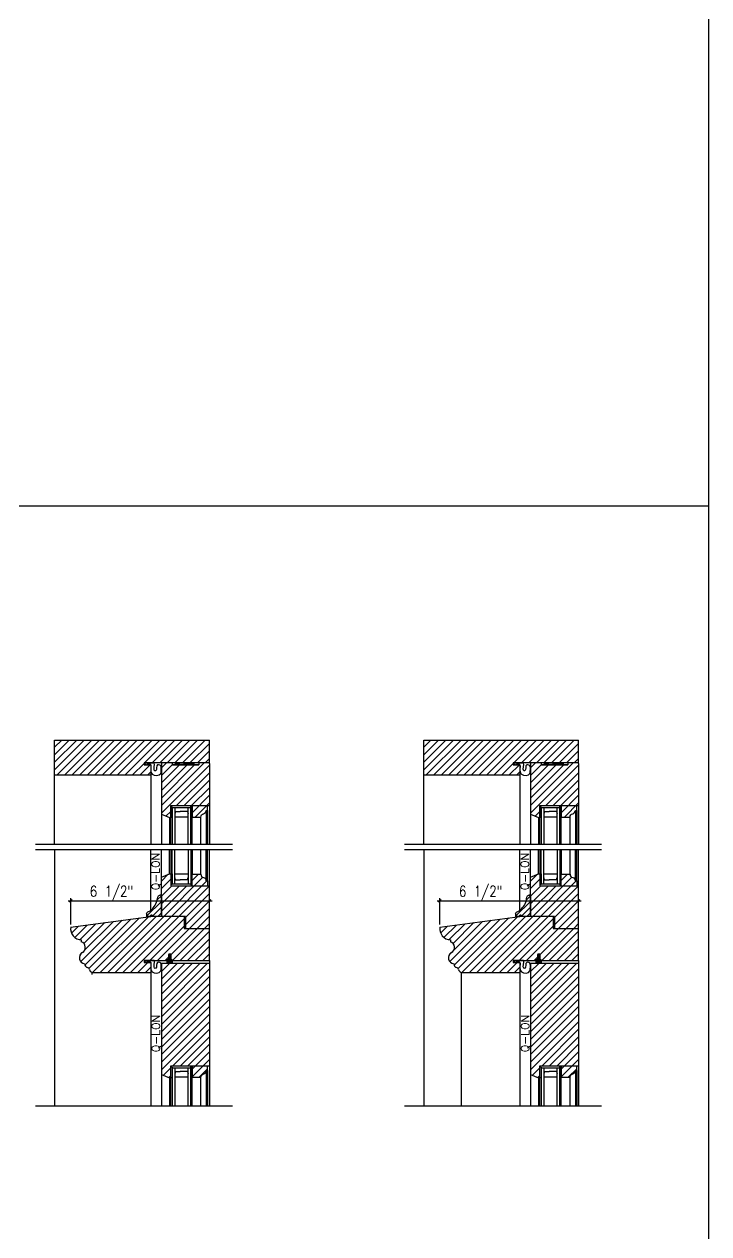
# Model space of a CAD drawing. Header units: inches. Extents: x 1985 to 11287, y 379 to 4336.
# Drawn here: x 7522.7 to 7554.8, y 3520.3 to 3576.9 of the extents above; entities that cross this region are included whole.
import ezdxf

# ---------------------------------------------------------------- set-up
doc = ezdxf.new("R2010")
doc.units = ezdxf.units.IN
doc.header["$MEASUREMENT"] = 0
doc.layers.get('0').update_dxf_attribs({"linetype": 'CONTINUOUS'})
doc.layers.get('Defpoints').update_dxf_attribs({"linetype": 'CONTINUOUS'})
for name, color, linetype in [('COTE1-1 99', 7, 'CONTINUOUS'), ('detail 99', 30, 'CONTINUOUS'), ('glass 99', 6, 'CONTINUOUS'), ('glazing tape 99', 7, 'CONTINUOUS'), ('hatch 99', 1, 'CONTINUOUS'), ('separation 99', 3, 'CONTINUOUS'), ('weatherstripping 99', 5, 'CONTINUOUS'), ('wood detail 99', 7, 'CONTINUOUS')]:
    doc.layers.add(name, color=color, linetype=linetype)
doc.styles.get("Standard").update_dxf_attribs({"font": 'txt.shx', "width": 0.8})
doc.dimstyles.new('Elevation', dxfattribs={"dimscale": 2, "dimtxt": 0.75, "dimasz": 0.0625, "dimexe": 0.0625, "dimexo": 0.0625, "dimgap": 0.0625, "dimtad": 1, "dimdec": 5, "dimzin": 0, "dimdsep": 46, "dimlunit": 5, "dimtxsty": 'Standard', "dimblk1": 'OBLIQUE', "dimblk2": 'OBLIQUE', "dimsah": 1, "dimcen": 2, "dimdle": 0.0625, "dimclrd": 1, "dimclre": 1, "dimadec": 1, "dimazin": 0, "dimtfac": 0.375, "dimtdec": 5, "dimtmove": 0, "dimatfit": 3, "dimldrblk": 'OBLIQUE', "dimfxl": 1, "dimfrac": 2, "dimtolj": 1, "dimtzin": 0, "dimarcsym": 0})

# ---------------------------------------------------------------- blocks, each defined once
blk = doc.blocks.new('_OBLIQUE')
at = {"color": 0, "linetype": 'ByBlock'}
blk.add_line((-0.5, -0.5), (0.5, 0.5), dxfattribs=at)
blk = doc.blocks.new('*D1103')
at = {"layer": 'COTE1-1 99', "color": 1, "lineweight": -2}
for p, q in [((7524.783, 3535.852), (7531.526, 3535.852)), ((7524.908, 3534.745), (7524.908, 3535.977)), ((7531.401, 3534.693), (7531.401, 3535.977))]:
    blk.add_line(p, q, dxfattribs=at)
at = {"layer": 'Defpoints', "color": 0}
for p in [(7531.401, 3535.852), (7524.908, 3534.62), (7531.401, 3534.568)]:
    blk.add_point(p, dxfattribs=at)
at = {"layer": 'COTE1-1 99', "color": 1, "lineweight": -2, "xscale": 0.125, "yscale": 0.125, "zscale": 0.125, "rotation": 180}
blk.add_blockref('_OBLIQUE', (7524.908, 3535.852), dxfattribs=at)
at = {"layer": 'COTE1-1 99', "color": 1, "lineweight": -2, "xscale": 0.125, "yscale": 0.125, "zscale": 0.125}
blk.add_blockref('_OBLIQUE', (7531.401, 3535.852), dxfattribs=at)
at = {"layer": 'COTE1-1 99', "color": 0, "insert": (7526.818, 3536.227), "char_height": 0.5, "attachment_point": 5}
blk.add_mtext('\\A1;6 1/2"', dxfattribs=at)
blk = doc.blocks.new('*D1106')
at = {"layer": 'COTE1-1 99', "color": 1, "lineweight": -2}
for p, q in [((7542.079, 3535.852), (7548.822, 3535.852)), ((7542.204, 3534.745), (7542.204, 3535.977)), ((7548.697, 3534.693), (7548.697, 3535.977))]:
    blk.add_line(p, q, dxfattribs=at)
at = {"layer": 'Defpoints', "color": 0}
for p in [(7548.697, 3535.852), (7542.204, 3534.62), (7548.697, 3534.568)]:
    blk.add_point(p, dxfattribs=at)
at = {"layer": 'COTE1-1 99', "color": 1, "lineweight": -2, "xscale": 0.125, "yscale": 0.125, "zscale": 0.125, "rotation": 180}
blk.add_blockref('_OBLIQUE', (7542.204, 3535.852), dxfattribs=at)
at = {"layer": 'COTE1-1 99', "color": 1, "lineweight": -2, "xscale": 0.125, "yscale": 0.125, "zscale": 0.125}
blk.add_blockref('_OBLIQUE', (7548.697, 3535.852), dxfattribs=at)
at = {"layer": 'COTE1-1 99', "color": 0, "insert": (7544.114, 3536.227), "char_height": 0.5, "attachment_point": 5}
blk.add_mtext('\\A1;6 1/2"', dxfattribs=at)

msp = doc.modelspace()

# ---------------------------------------------------------------- hatches: boundary and pattern name
at = {"layer": 'glazing tape 99'}
h = msp.add_hatch(color=7, dxfattribs=at)
h.paths.add_polyline_path([(7530.588236, 3540.285211), (7530.525736, 3540.285211), (7530.525736, 3539.785211), (7530.588236, 3539.785211)])
h.paths.add_polyline_path([(7529.650736, 3540.191099), (7529.650736, 3540.261711), (7529.588236, 3540.261711), (7529.588236, 3539.761711), (7529.650736, 3539.761711)])
h = msp.add_hatch(color=7, dxfattribs=at)
h.paths.add_polyline_path([(7547.884482, 3540.285211), (7547.821982, 3540.285211), (7547.821982, 3539.785211), (7547.884482, 3539.785211)])
h.paths.add_polyline_path([(7546.946982, 3540.191099), (7546.946982, 3540.261711), (7546.884482, 3540.261711), (7546.884482, 3539.761711), (7546.946982, 3539.761711)])
h = msp.add_hatch(color=7, dxfattribs=at)
h.paths.add_polyline_path([(7529.650736, 3537.130655), (7529.588236, 3537.130655), (7529.588236, 3536.630655), (7529.650736, 3536.630655)])
h.paths.add_polyline_path([(7530.588236, 3537.107155), (7530.525736, 3537.107155), (7530.525736, 3536.607155), (7530.588236, 3536.607155)])
h = msp.add_hatch(color=7, dxfattribs=at)
h.paths.add_polyline_path([(7546.946982, 3537.130655), (7546.884482, 3537.130655), (7546.884482, 3536.630655), (7546.946982, 3536.630655)])
h.paths.add_polyline_path([(7547.884482, 3537.107155), (7547.821982, 3537.107155), (7547.821982, 3536.607155), (7547.884482, 3536.607155)])
for points in [[(7530.275736, 3535.13066), (7530.213236, 3535.13066), (7530.213236, 3534.568194), (7530.275736, 3534.568194)], [(7547.571982, 3535.13066), (7547.509482, 3535.13066), (7547.509482, 3534.568194), (7547.571982, 3534.568194)]]:
    msp.add_hatch(color=7, dxfattribs=at).paths.add_polyline_path(points)
h = msp.add_hatch(color=7, dxfattribs=at)
h.paths.add_polyline_path([(7530.588236, 3528.091611), (7530.525736, 3528.091611), (7530.525736, 3527.591611), (7530.588236, 3527.591611)])
h.paths.add_polyline_path([(7529.588236, 3527.568111), (7529.650736, 3527.568111), (7529.650736, 3528.068111), (7529.588236, 3528.068111)])
h = msp.add_hatch(color=7, dxfattribs=at)
h.paths.add_polyline_path([(7547.884482, 3528.091611), (7547.821982, 3528.091611), (7547.821982, 3527.591611), (7547.884482, 3527.591611)])
h.paths.add_polyline_path([(7546.884482, 3527.568111), (7546.946982, 3527.568111), (7546.946982, 3528.068111), (7546.884482, 3528.068111)])
at = {"layer": 'hatch 99'}
h = msp.add_hatch(dxfattribs=at)
h.set_pattern_fill('ANSI31', color=1, scale=2, style=0)
h.set_pattern_definition([(45, (6296.09738, 4545.9257), (-0.176776695, 0.176776695), [])])
h.paths.add_polyline_path([(7531.400736, 3543.386733), (7524.150736, 3543.386733), (7524.150736, 3541.761733), (7528.650724, 3541.761733), (7528.650724, 3542.23059), (7528.338261, 3542.23059), (7528.338261, 3542.324252), (7529.260987, 3542.324252), (7530.260987, 3542.324252), (7531.400736, 3542.324252)])
h = msp.add_hatch(dxfattribs=at)
h.set_pattern_fill('ANSI31', color=1, scale=2, style=0)
h.set_pattern_definition([(45, (6313.39363, 4545.9257), (-0.176776695, 0.176776695), [])])
h.paths.add_polyline_path([(7548.696982, 3543.386733), (7541.446982, 3543.386733), (7541.446982, 3541.761733), (7545.94697, 3541.761733), (7545.94697, 3542.23059), (7545.634506, 3542.23059), (7545.634506, 3542.324252), (7546.557233, 3542.324252), (7547.557233, 3542.324252), (7548.696982, 3542.324252)])
h = msp.add_hatch(dxfattribs=at)
h.set_pattern_fill('ANSI31', color=1, scale=2, style=0)
h.set_pattern_definition([(45, (-4.89715, 149.91762), (-0.176776695, 0.176776695), [])])
h.paths.add_polyline_path([(7531.400736, 3542.292925), (7531.400736, 3542.324252), (7530.900736, 3542.324252), (7530.900736, 3542.230525), (7529.650736, 3542.230525), (7529.650736, 3542.324252), (7529.150736, 3542.324252), (7529.150736, 3540.002782), (7529.150736, 3539.92244), (7529.52577, 3539.761711), (7529.588236, 3539.761711), (7529.588236, 3540.324225), (7531.400736, 3540.324225)])
h.paths.add_polyline_path([(7531.252236, 3540.097711), (7531.314736, 3540.097711), (7531.314736, 3540.324225), (7530.588236, 3540.324225), (7530.588236, 3539.785211), (7531.002236, 3539.785211, -0.375199902), (7531.127236, 3539.941461, 0.375199902)], flags=17)
h.paths.add_polyline_path([(7531.314736, 3536.794655), (7531.252236, 3536.794655), (7531.252236, 3536.807777, 0.350781059), (7531.127236, 3536.950905, -0.375199902), (7531.002236, 3537.107155), (7530.588236, 3537.107155), (7530.588236, 3536.568141), (7531.314736, 3536.568141)], flags=17)
h.paths.add_polyline_path([(7531.400736, 3536.568141), (7529.588236, 3536.568141), (7529.588236, 3537.130655), (7529.525736, 3537.130655), (7529.150736, 3536.969941), (7529.150736, 3536.889584), (7529.150736, 3535.13066), (7530.275736, 3535.13066), (7530.275736, 3534.568194), (7531.400736, 3534.568194)])
h.paths.add_polyline_path([(7531.400736, 3532.943126), (7529.150736, 3532.943126), (7529.150736, 3527.809183), (7529.150736, 3527.72884), (7529.52577, 3527.568111), (7529.588236, 3527.568111), (7529.588236, 3528.130626), (7531.400736, 3528.130626)])
h.paths.add_polyline_path([(7531.314736, 3528.130626), (7530.588236, 3528.130626), (7530.588236, 3527.591611), (7531.002236, 3527.591611, -0.380557848), (7531.130048, 3527.74834, 0.35125577), (7531.252236, 3527.888548), (7531.252236, 3527.900811), (7531.314736, 3527.900811)], flags=17)
h = msp.add_hatch(dxfattribs=at)
h.set_pattern_fill('ANSI31', color=1, scale=2, style=0)
h.set_pattern_definition([(45, (12.3991, 149.91762), (-0.176776695, 0.176776695), [])])
h.paths.add_polyline_path([(7548.696982, 3542.292925), (7548.696982, 3542.324252), (7548.196982, 3542.324252), (7548.196982, 3542.230525), (7546.946982, 3542.230525), (7546.946982, 3542.324252), (7546.446982, 3542.324252), (7546.446982, 3540.002782), (7546.446982, 3539.92244), (7546.822015, 3539.761711), (7546.884482, 3539.761711), (7546.884482, 3540.324225), (7548.696982, 3540.324225)])
h.paths.add_polyline_path([(7548.548482, 3540.097711), (7548.610982, 3540.097711), (7548.610982, 3540.324225), (7547.884482, 3540.324225), (7547.884482, 3539.785211), (7548.298482, 3539.785211, -0.375199902), (7548.423482, 3539.941461, 0.375199902)], flags=17)
h.paths.add_polyline_path([(7548.610982, 3536.794655), (7548.548482, 3536.794655), (7548.548482, 3536.807777, 0.350781059), (7548.423482, 3536.950905, -0.375199902), (7548.298482, 3537.107155), (7547.884482, 3537.107155), (7547.884482, 3536.568141), (7548.610982, 3536.568141)], flags=17)
h.paths.add_polyline_path([(7548.696982, 3536.568141), (7546.884482, 3536.568141), (7546.884482, 3537.130655), (7546.821982, 3537.130655), (7546.446982, 3536.969941), (7546.446982, 3536.889584), (7546.446982, 3535.13066), (7547.571982, 3535.13066), (7547.571982, 3534.568194), (7548.696982, 3534.568194)])
h.paths.add_polyline_path([(7548.696982, 3532.943126), (7546.446982, 3532.943126), (7546.446982, 3527.809183), (7546.446982, 3527.72884), (7546.822015, 3527.568111), (7546.884482, 3527.568111), (7546.884482, 3528.130626), (7548.696982, 3528.130626)])
h.paths.add_polyline_path([(7548.610982, 3528.130626), (7547.884482, 3528.130626), (7547.884482, 3527.591611), (7548.298482, 3527.591611, -0.380557848), (7548.426294, 3527.74834, 0.35125577), (7548.548482, 3527.888548), (7548.548482, 3527.900811), (7548.610982, 3527.900811)], flags=17)
at = {"layer": 'hatch 99', "lineweight": 18}
h = msp.add_hatch(dxfattribs=at)
h.set_pattern_fill('ANSI31', color=1, scale=1.5, style=0)
h.set_pattern_definition([(45, (7486.82264, 3101.32527), (-0.13258252, 0.13258252), [])])
edge = h.paths.add_edge_path()
edge.add_line((7529.150736, 3536.127937), (7529.09819, 3536.127937))
edge.add_spline(control_points=[(7529.098014, 3536.127886), (7529.093181, 3536.128048), (7529.075972, 3536.123418), (7529.041703, 3536.113624), (7529.014319, 3536.089673), (7528.985504, 3536.027671)], knot_values=[0.032160218, 0.032160218, 0.032160218, 0.032160218, 0.041088635, 0.092093854, 0.114141282, 0.114141282, 0.114141282, 0.114141282], degree=3, periodic=0)
edge.add_spline(control_points=[(7528.985504, 3536.027671), (7528.962476, 3535.947402), (7528.941921, 3535.766508), (7528.791167, 3535.554337), (7528.664253, 3535.397513), (7528.501873, 3535.348193), (7528.462877, 3535.285734), (7528.452151, 3535.263976)], knot_values=[0.007601296, 0.007601296, 0.007601296, 0.007601296, 0.250948337, 0.556003503, 0.785802048, 0.926340669, 0.999237678, 0.999237678, 0.999237678, 0.999237678], degree=3, periodic=0)
edge.add_line((7528.452151, 3535.263976), (7528.452151, 3535.129719))
edge.add_line((7528.452151, 3535.129719), (7528.651584, 3535.13066))
edge.add_line((7528.651584, 3535.13066), (7528.651584, 3535.19316))
edge.add_line((7528.651584, 3535.19316), (7528.714084, 3535.19316))
edge.add_line((7528.714084, 3535.19316), (7528.714084, 3535.13066))
edge.add_line((7528.714084, 3535.13066), (7529.150736, 3535.13066))
edge.add_line((7529.150736, 3535.13066), (7529.150736, 3536.127937))
h = msp.add_hatch(dxfattribs=at)
h.set_pattern_fill('ANSI31', color=1, scale=1.5, style=0)
h.set_pattern_definition([(45, (7504.11889, 3101.32527), (-0.13258252, 0.13258252), [])])
edge = h.paths.add_edge_path()
edge.add_line((7546.446982, 3536.127937), (7546.394435, 3536.127937))
edge.add_spline(control_points=[(7546.39426, 3536.127886), (7546.389427, 3536.128048), (7546.372218, 3536.123418), (7546.337949, 3536.113624), (7546.310565, 3536.089673), (7546.28175, 3536.027671)], knot_values=[0.032160218, 0.032160218, 0.032160218, 0.032160218, 0.041088635, 0.092093854, 0.114141282, 0.114141282, 0.114141282, 0.114141282], degree=3, periodic=0)
edge.add_spline(control_points=[(7546.28175, 3536.027671), (7546.258722, 3535.947402), (7546.238167, 3535.766508), (7546.087413, 3535.554337), (7545.960499, 3535.397513), (7545.798119, 3535.348193), (7545.759123, 3535.285734), (7545.748397, 3535.263976)], knot_values=[0.007601296, 0.007601296, 0.007601296, 0.007601296, 0.250948337, 0.556003503, 0.785802048, 0.926340669, 0.999237678, 0.999237678, 0.999237678, 0.999237678], degree=3, periodic=0)
edge.add_line((7545.748397, 3535.263976), (7545.748397, 3535.129719))
edge.add_line((7545.748397, 3535.129719), (7545.94783, 3535.13066))
edge.add_line((7545.94783, 3535.13066), (7545.94783, 3535.19316))
edge.add_line((7545.94783, 3535.19316), (7546.01033, 3535.19316))
edge.add_line((7546.01033, 3535.19316), (7546.01033, 3535.13066))
edge.add_line((7546.01033, 3535.13066), (7546.446982, 3535.13066))
edge.add_line((7546.446982, 3535.13066), (7546.446982, 3536.127937))
at = {"layer": 'hatch 99'}
h = msp.add_hatch(dxfattribs=at)
h.set_pattern_fill('ANSI31', color=1, scale=2, style=0)
h.set_pattern_definition([(45, (50.23596, 85.90454), (-0.176776695, 0.176776695), [])])
edge = h.paths.add_edge_path()
edge.add_line((7531.400736, 3534.568194), (7530.213236, 3534.568194))
edge.add_line((7530.213236, 3534.568194), (7530.213236, 3535.13066))
edge.add_line((7530.213236, 3535.13066), (7528.651584, 3535.13066))
edge.add_line((7528.651584, 3535.13066), (7528.650694, 3535.130656))
edge.add_line((7528.650694, 3535.130656), (7524.907722, 3534.620248))
edge.add_arc((7525.400736, 3534.53696), 0.5, 170.4111554, 270)
edge.add_line((7525.400736, 3534.03696), (7525.400736, 3533.94326))
edge.add_arc((7525.307236, 3533.678272), 0.281, -58.434958, 70.5648201, ccw=False)
edge.add_line((7525.45433, 3533.438847), (7525.440642, 3533.430958))
edge.add_arc((7525.587977, 3533.191432), 0.281213, 121.5959527, 263.6217242)
edge.add_arc((7525.744236, 3532.91196), 0.1875, 180, 252.8340969)
edge.add_arc((7525.658908, 3532.611463), 0.125, 12.05331, 76.1184597, ccw=False)
edge.add_arc((7525.963201, 3532.682449), 0.1875, 193.8498026, 250.5401615)
edge.add_line((7525.900736, 3532.50566), (7528.650724, 3532.50566))
edge.add_line((7528.650724, 3532.50566), (7528.650724, 3532.97344))
edge.add_spline(control_points=[(7528.652401, 3532.801234), (7528.666978, 3532.87312), (7528.684616, 3533.001042), (7528.520532, 3533.04078), (7528.477434, 3532.949989), (7528.387981, 3532.987148), (7528.343765, 3533.057188)], knot_values=[0.002756706, 0.002756706, 0.002756706, 0.002756706, 0.162430415, 0.217787302, 0.327082606, 0.496812861, 0.496812861, 0.496812861, 0.496812861], degree=3, periodic=0)
edge.add_line((7528.650123, 3532.97449), (7528.338261, 3532.97449))
edge.add_line((7528.338261, 3532.97449), (7528.338261, 3533.068152))
edge.add_line((7528.338261, 3533.068152), (7529.400736, 3533.068152))
edge.add_line((7529.400736, 3533.068152), (7529.400736, 3533.099174))
edge.add_line((7529.400736, 3533.099174), (7529.494236, 3533.099156))
edge.add_line((7529.494236, 3533.099156), (7529.494236, 3533.350998))
edge.add_line((7529.494236, 3533.350998), (7529.494236, 3533.380648))
edge.add_line((7529.494236, 3533.380648), (7529.588236, 3533.380648))
edge.add_line((7529.588236, 3533.380648), (7529.588236, 3533.099137))
edge.add_line((7529.588236, 3533.099137), (7529.650736, 3533.099125))
edge.add_line((7529.650736, 3533.099125), (7529.650736, 3533.068152))
edge.add_line((7529.650736, 3533.068152), (7531.400736, 3533.068152))
edge.add_line((7531.400736, 3533.068152), (7531.400736, 3534.568194))
h = msp.add_hatch(dxfattribs=at)
h.set_pattern_fill('ANSI31', color=1, scale=2, style=0)
h.set_pattern_definition([(45, (67.5322, 85.90454), (-0.176776695, 0.176776695), [])])
edge = h.paths.add_edge_path()
edge.add_line((7548.696982, 3534.568194), (7547.509482, 3534.568194))
edge.add_line((7547.509482, 3534.568194), (7547.509482, 3535.13066))
edge.add_line((7547.509482, 3535.13066), (7545.94783, 3535.13066))
edge.add_line((7545.94783, 3535.13066), (7545.946939, 3535.130656))
edge.add_line((7545.946939, 3535.130656), (7542.203968, 3534.620248))
edge.add_arc((7542.696982, 3534.53696), 0.5, 170.4111554, 270)
edge.add_line((7542.696982, 3534.03696), (7542.696982, 3533.94326))
edge.add_arc((7542.603482, 3533.678272), 0.281, -58.434958, 70.5648201, ccw=False)
edge.add_line((7542.750576, 3533.438847), (7542.736888, 3533.430958))
edge.add_arc((7542.884222, 3533.191432), 0.281213, 121.5959527, 263.6217242)
edge.add_arc((7543.040482, 3532.91196), 0.1875, 180, 252.8340969)
edge.add_arc((7542.955154, 3532.611463), 0.125, 12.05331, 76.1184597, ccw=False)
edge.add_arc((7543.259447, 3532.682449), 0.1875, 193.8498026, 250.5401615)
edge.add_line((7543.196982, 3532.50566), (7545.94697, 3532.50566))
edge.add_line((7545.94697, 3532.50566), (7545.94697, 3532.97344))
edge.add_spline(control_points=[(7545.948646, 3532.801234), (7545.963223, 3532.87312), (7545.980861, 3533.001042), (7545.816778, 3533.04078), (7545.77368, 3532.949989), (7545.684226, 3532.987148), (7545.64001, 3533.057188)], knot_values=[0.002756706, 0.002756706, 0.002756706, 0.002756706, 0.162430415, 0.217787302, 0.327082606, 0.496812861, 0.496812861, 0.496812861, 0.496812861], degree=3, periodic=0)
edge.add_line((7545.946369, 3532.97449), (7545.634506, 3532.97449))
edge.add_line((7545.634506, 3532.97449), (7545.634506, 3533.068152))
edge.add_line((7545.634506, 3533.068152), (7546.696982, 3533.068152))
edge.add_line((7546.696982, 3533.068152), (7546.696982, 3533.099174))
edge.add_line((7546.696982, 3533.099174), (7546.790482, 3533.099156))
edge.add_line((7546.790482, 3533.099156), (7546.790482, 3533.350998))
edge.add_line((7546.790482, 3533.350998), (7546.790482, 3533.380648))
edge.add_line((7546.790482, 3533.380648), (7546.884482, 3533.380648))
edge.add_line((7546.884482, 3533.380648), (7546.884482, 3533.099137))
edge.add_line((7546.884482, 3533.099137), (7546.946982, 3533.099125))
edge.add_line((7546.946982, 3533.099125), (7546.946982, 3533.068152))
edge.add_line((7546.946982, 3533.068152), (7548.696982, 3533.068152))
edge.add_line((7548.696982, 3533.068152), (7548.696982, 3534.568194))
at = {"layer": 'weatherstripping 99', "lineweight": 30}
for points in [[(7529.525488, 3533.132734), (7529.525488, 3533.192527), (7529.587736, 3533.148991), (7529.587736, 3533.177288), (7529.525488, 3533.220824), (7529.525488, 3533.299713), (7529.587736, 3533.256177), (7529.587736, 3533.284474), (7529.508988, 3533.350998), (7529.494236, 3533.350998), (7529.494236, 3533.099156), (7529.400736, 3533.099174), (7529.400736, 3533.068152), (7529.650736, 3533.068152), (7529.650736, 3533.099125), (7529.555215, 3533.099144)], [(7546.821734, 3533.132734), (7546.821734, 3533.192527), (7546.883982, 3533.148991), (7546.883982, 3533.177288), (7546.821734, 3533.220824), (7546.821734, 3533.299713), (7546.883982, 3533.256177), (7546.883982, 3533.284474), (7546.805234, 3533.350998), (7546.790482, 3533.350998), (7546.790482, 3533.099156), (7546.696982, 3533.099174), (7546.696982, 3533.068152), (7546.946982, 3533.068152), (7546.946982, 3533.099125), (7546.851461, 3533.099144)]]:
    msp.add_hatch(color=5, dxfattribs=at).paths.add_polyline_path(points)
h = msp.add_hatch(dxfattribs=at)
h.set_pattern_fill('ANSI36', color=5, scale=0.125, angle=225, style=0)
h.set_pattern_definition([(270, (5939.428784, 3345.275743), (0.015625, -0.02734375), [0.0390625, -0.0078125, 0, -0.0078125])])
h.paths.add_polyline_path([(7529.650736, 3533.068152), (7529.400736, 3533.068152), (7529.400736, 3532.943126), (7529.650736, 3532.943126)])
h = msp.add_hatch(dxfattribs=at)
h.set_pattern_fill('ANSI36', color=5, scale=0.125, angle=225, style=0)
h.set_pattern_definition([(270, (5956.72503, 3345.275743), (0.015625, -0.02734375), [0.0390625, -0.0078125, 0, -0.0078125])])
h.paths.add_polyline_path([(7546.946982, 3533.068152), (7546.696982, 3533.068152), (7546.696982, 3532.943126), (7546.946982, 3532.943126)])

# ---------------------------------------------------------------- linework, layer by layer
at = {"layer": 'glass 99', "color": 6}
for p, q in [((7529.650736, 3540.230425), (7530.525736, 3540.230425)), ((7529.650736, 3540.191099), (7529.650736, 3538.49412)), ((7529.775736, 3540.230425), (7529.775736, 3538.49412)), ((7530.400736, 3538.49412), (7530.400736, 3540.230425)), ((7530.525736, 3538.49412), (7530.525736, 3540.285211)), ((7546.946982, 3540.230425), (7547.821982, 3540.230425)), ((7546.946982, 3540.191099), (7546.946982, 3538.49412)), ((7547.071982, 3540.230425), (7547.071982, 3538.49412)), ((7547.696982, 3538.49412), (7547.696982, 3540.230425)), ((7547.821982, 3538.49412), (7547.821982, 3540.285211)), ((7529.805728, 3540.049591), (7529.775736, 3539.941808)), ((7530.400736, 3539.785211), (7529.775736, 3539.785211)), ((7529.805728, 3540.049591), (7530.025736, 3540.049591)), ((7530.370745, 3540.049591), (7530.025736, 3540.049591)), ((7530.370745, 3540.049591), (7530.400736, 3539.941808)), ((7547.101973, 3540.049591), (7547.071982, 3539.941808)), ((7547.696982, 3539.785211), (7547.071982, 3539.785211)), ((7547.101973, 3540.049591), (7547.321982, 3540.049591)), ((7547.666991, 3540.049591), (7547.321982, 3540.049591)), ((7547.666991, 3540.049591), (7547.696982, 3539.941808)), ((7529.650736, 3536.630655), (7529.650736, 3538.24412)), ((7529.775736, 3536.661941), (7529.775736, 3538.24412)), ((7530.400736, 3538.24412), (7530.400736, 3536.661941)), ((7530.525736, 3538.24412), (7530.525736, 3536.607155)), ((7546.946982, 3536.630655), (7546.946982, 3538.24412)), ((7547.071982, 3536.661941), (7547.071982, 3538.24412)), ((7547.696982, 3538.24412), (7547.696982, 3536.661941)), ((7547.821982, 3538.24412), (7547.821982, 3536.607155)), ((7530.400736, 3537.107155), (7529.775736, 3537.107155)), ((7529.805728, 3536.842775), (7529.775736, 3536.950558)), ((7529.805728, 3536.842775), (7530.025736, 3536.842775)), ((7530.370745, 3536.842775), (7530.025736, 3536.842775)), ((7530.370745, 3536.842775), (7530.400736, 3536.950558)), ((7547.696982, 3537.107155), (7547.071982, 3537.107155)), ((7547.101973, 3536.842775), (7547.071982, 3536.950558)), ((7547.101973, 3536.842775), (7547.321982, 3536.842775)), ((7547.666991, 3536.842775), (7547.321982, 3536.842775)), ((7547.666991, 3536.842775), (7547.696982, 3536.950558)), ((7529.650736, 3536.661941), (7530.525736, 3536.661941)), ((7546.946982, 3536.661941), (7547.821982, 3536.661941)), ((7529.650736, 3528.068111), (7529.650736, 3526.238047)), ((7529.650736, 3528.036826), (7530.525736, 3528.036826)), ((7529.775736, 3528.036826), (7529.775736, 3526.238047)), ((7529.805728, 3527.855991), (7529.775736, 3527.748209)), ((7529.805728, 3527.855991), (7530.025736, 3527.855991)), ((7530.370745, 3527.855991), (7530.025736, 3527.855991)), ((7530.370745, 3527.855991), (7530.400736, 3527.748209)), ((7530.400736, 3526.238047), (7530.400736, 3528.036826)), ((7530.525736, 3526.238047), (7530.525736, 3528.091611)), ((7546.946982, 3528.068111), (7546.946982, 3526.238047)), ((7546.946982, 3528.036826), (7547.821982, 3528.036826)), ((7547.071982, 3528.036826), (7547.071982, 3526.238047)), ((7547.101973, 3527.855991), (7547.071982, 3527.748209)), ((7547.101973, 3527.855991), (7547.321982, 3527.855991)), ((7547.666991, 3527.855991), (7547.321982, 3527.855991)), ((7547.666991, 3527.855991), (7547.696982, 3527.748209)), ((7547.696982, 3526.238047), (7547.696982, 3528.036826)), ((7547.821982, 3526.238047), (7547.821982, 3528.091611)), ((7530.400736, 3527.591611), (7529.775736, 3527.591611)), ((7547.696982, 3527.591611), (7547.071982, 3527.591611))]:
    msp.add_line(p, q, dxfattribs=at)
at = {"layer": 'glazing tape 99'}
for p, q in [((7529.650736, 3540.261711), (7529.588236, 3540.261711)), ((7529.650736, 3539.761711), (7529.650736, 3540.261711)), ((7530.525736, 3540.285211), (7530.525736, 3539.785211)), ((7530.588236, 3540.285211), (7530.525736, 3540.285211)), ((7546.946982, 3540.261711), (7546.884482, 3540.261711)), ((7546.946982, 3539.761711), (7546.946982, 3540.261711)), ((7547.821982, 3540.285211), (7547.821982, 3539.785211)), ((7547.884482, 3540.285211), (7547.821982, 3540.285211)), ((7529.650736, 3539.761711), (7529.588236, 3539.761711)), ((7530.588236, 3539.785211), (7530.525736, 3539.785211)), ((7546.946982, 3539.761711), (7546.884482, 3539.761711)), ((7547.884482, 3539.785211), (7547.821982, 3539.785211)), ((7529.650736, 3537.130655), (7529.588236, 3537.130655)), ((7529.650736, 3537.130655), (7529.650736, 3536.630655)), ((7530.525736, 3537.107155), (7530.525736, 3536.607155)), ((7530.588236, 3537.107155), (7530.525736, 3537.107155)), ((7546.946982, 3537.130655), (7546.884482, 3537.130655)), ((7546.946982, 3537.130655), (7546.946982, 3536.630655)), ((7547.821982, 3537.107155), (7547.821982, 3536.607155)), ((7547.884482, 3537.107155), (7547.821982, 3537.107155)), ((7529.650736, 3536.630655), (7529.588236, 3536.630655)), ((7530.588236, 3536.607155), (7530.525736, 3536.607155)), ((7546.946982, 3536.630655), (7546.884482, 3536.630655)), ((7547.884482, 3536.607155), (7547.821982, 3536.607155)), ((7529.650736, 3528.068111), (7529.588236, 3528.068111)), ((7529.650736, 3528.068111), (7529.650736, 3527.568111)), ((7530.525736, 3528.091611), (7530.525736, 3527.591611)), ((7530.588236, 3528.091611), (7530.525736, 3528.091611)), ((7546.946982, 3528.068111), (7546.884482, 3528.068111)), ((7546.946982, 3528.068111), (7546.946982, 3527.568111)), ((7547.821982, 3528.091611), (7547.821982, 3527.591611)), ((7547.884482, 3528.091611), (7547.821982, 3528.091611)), ((7529.650736, 3527.568111), (7529.588236, 3527.568111)), ((7530.588236, 3527.591611), (7530.525736, 3527.591611)), ((7546.946982, 3527.568111), (7546.884482, 3527.568111)), ((7547.884482, 3527.591611), (7547.821982, 3527.591611))]:
    msp.add_line(p, q, dxfattribs=at)
at = {"layer": 'separation 99'}
for p, q in [((7554.801223, 3514.186238), (7554.801223, 3624.39717)), ((7554.801223, 3554.358413), (7484.325689, 3554.358413))]:
    msp.add_line(p, q, dxfattribs=at)
at = {"layer": 'weatherstripping 99', "color": 5, "lineweight": 30}
for p, q in [((7528.817551, 3542.313288), (7528.343765, 3542.313288)), ((7530.900736, 3542.230525), (7529.650736, 3542.230525)), ((7546.113797, 3542.313288), (7545.64001, 3542.313288)), ((7548.196982, 3542.230525), (7546.946982, 3542.230525)), ((7529.494236, 3533.099156), (7529.494236, 3533.350998)), ((7529.494236, 3533.350998), (7529.508988, 3533.350998)), ((7529.508988, 3533.350998), (7529.587736, 3533.284474)), ((7546.790482, 3533.099156), (7546.790482, 3533.350998)), ((7546.790482, 3533.350998), (7546.805234, 3533.350998)), ((7546.805234, 3533.350998), (7546.883982, 3533.284474)), ((7528.817551, 3533.057188), (7528.343765, 3533.057188)), ((7529.400736, 3533.099174), (7529.400736, 3532.943126)), ((7529.494236, 3533.099156), (7529.400736, 3533.099174)), ((7529.400736, 3533.068152), (7529.650736, 3533.068152)), ((7529.400736, 3532.943126), (7529.650736, 3532.943126)), ((7529.525488, 3533.220824), (7529.525488, 3533.299713)), ((7529.525488, 3533.299713), (7529.587736, 3533.256177)), ((7529.525488, 3533.220824), (7529.587736, 3533.177288)), ((7529.525488, 3533.192527), (7529.587736, 3533.148991)), ((7529.525488, 3533.132734), (7529.525488, 3533.192527)), ((7529.555215, 3533.099144), (7529.525488, 3533.132734)), ((7529.650736, 3533.099125), (7529.555215, 3533.099144)), ((7529.587736, 3533.284474), (7529.587736, 3533.256177)), ((7529.587736, 3533.177288), (7529.587736, 3533.148991)), ((7529.650736, 3533.099125), (7529.650736, 3532.943126)), ((7546.113797, 3533.057188), (7545.64001, 3533.057188)), ((7546.696982, 3533.099174), (7546.696982, 3532.943126)), ((7546.790482, 3533.099156), (7546.696982, 3533.099174)), ((7546.696982, 3533.068152), (7546.946982, 3533.068152)), ((7546.696982, 3532.943126), (7546.946982, 3532.943126)), ((7546.821734, 3533.220824), (7546.821734, 3533.299713)), ((7546.821734, 3533.299713), (7546.883982, 3533.256177)), ((7546.821734, 3533.220824), (7546.883982, 3533.177288)), ((7546.821734, 3533.192527), (7546.883982, 3533.148991)), ((7546.821734, 3533.132734), (7546.821734, 3533.192527)), ((7546.851461, 3533.099144), (7546.821734, 3533.132734)), ((7546.946982, 3533.099125), (7546.851461, 3533.099144)), ((7546.883982, 3533.284474), (7546.883982, 3533.256177)), ((7546.883982, 3533.177288), (7546.883982, 3533.148991)), ((7546.946982, 3533.099125), (7546.946982, 3532.943126))]:
    msp.add_line(p, q, dxfattribs=at)
for centre in [(7528.867678, 3541.929988), (7546.163924, 3541.929988), (7528.867678, 3532.673888), (7546.163924, 3532.673888)]:
    msp.add_arc(centre, 0.272391, 338.1531508, 0.3367326, dxfattribs=at)
for points, knots in [([(7528.343765, 3542.313288), (7528.387981, 3542.243248), (7528.477434, 3542.206089), (7528.520532, 3542.29688), (7528.684616, 3542.257142), (7528.666978, 3542.129219), (7528.652401, 3542.057334)], [0.0027567057, 0.0027567057, 0.0027567057, 0.0027567057, 0.1724869609, 0.2817822642, 0.3371391511, 0.4968128609, 0.4968128609, 0.4968128609, 0.4968128609]), ([(7528.652401, 3542.057334), (7528.655822, 3541.957098), (7528.655602, 3541.70766), (7529.069077, 3541.701103), (7529.120506, 3541.828624)], [0, 0, 0, 0, 0.2460489598, 0.6041502785, 0.6041502785, 0.6041502785, 0.6041502785]), ([(7529.140064, 3541.931589), (7529.151139, 3542.068597), (7529.144443, 3542.16288), (7529.100701, 3542.225183), (7528.872422, 3542.270192), (7528.968355, 3541.947232), (7528.743515, 3541.945594), (7528.865928, 3542.257346), (7528.817551, 3542.313288)], [0, 0, 0, 0, 0.083614321, 0.208464293, 0.316031641, 0.607589822, 0.683535209, 1.009413891, 1.009413891, 1.009413891, 1.009413891]), ([(7545.64001, 3542.313288), (7545.684226, 3542.243248), (7545.77368, 3542.206089), (7545.816778, 3542.29688), (7545.980861, 3542.257142), (7545.963223, 3542.129219), (7545.948646, 3542.057334)], [0.0027567057, 0.0027567057, 0.0027567057, 0.0027567057, 0.1724869609, 0.2817822642, 0.3371391511, 0.4968128609, 0.4968128609, 0.4968128609, 0.4968128609]), ([(7545.948646, 3542.057334), (7545.952067, 3541.957098), (7545.951847, 3541.70766), (7546.365322, 3541.701103), (7546.416752, 3541.828624)], [0, 0, 0, 0, 0.2460489598, 0.6041502785, 0.6041502785, 0.6041502785, 0.6041502785]), ([(7546.43631, 3541.931589), (7546.447385, 3542.068597), (7546.440689, 3542.16288), (7546.396947, 3542.225183), (7546.168668, 3542.270192), (7546.2646, 3541.947232), (7546.039761, 3541.945594), (7546.162174, 3542.257346), (7546.113797, 3542.313288)], [0, 0, 0, 0, 0.083614321, 0.208464293, 0.316031641, 0.607589822, 0.683535209, 1.009413891, 1.009413891, 1.009413891, 1.009413891]), ([(7528.343765, 3533.057188), (7528.387981, 3532.987148), (7528.477434, 3532.949989), (7528.520532, 3533.04078), (7528.684616, 3533.001042), (7528.666978, 3532.87312), (7528.652401, 3532.801234)], [0.0027567057, 0.0027567057, 0.0027567057, 0.0027567057, 0.1724869609, 0.2817822642, 0.3371391511, 0.4968128609, 0.4968128609, 0.4968128609, 0.4968128609]), ([(7528.652401, 3532.801234), (7528.655822, 3532.700998), (7528.655602, 3532.45156), (7529.069077, 3532.445003), (7529.120506, 3532.572524)], [0, 0, 0, 0, 0.2460489598, 0.6041502785, 0.6041502785, 0.6041502785, 0.6041502785]), ([(7529.140064, 3532.675489), (7529.151139, 3532.812498), (7529.144443, 3532.90678), (7529.100701, 3532.969083), (7528.872422, 3533.014092), (7528.968355, 3532.691132), (7528.743515, 3532.689495), (7528.865928, 3533.001246), (7528.817551, 3533.057188)], [0, 0, 0, 0, 0.083614321, 0.208464293, 0.316031641, 0.607589822, 0.683535209, 1.009413891, 1.009413891, 1.009413891, 1.009413891]), ([(7545.64001, 3533.057188), (7545.684226, 3532.987148), (7545.77368, 3532.949989), (7545.816778, 3533.04078), (7545.980861, 3533.001042), (7545.963223, 3532.87312), (7545.948646, 3532.801234)], [0.0027567057, 0.0027567057, 0.0027567057, 0.0027567057, 0.1724869609, 0.2817822642, 0.3371391511, 0.4968128609, 0.4968128609, 0.4968128609, 0.4968128609]), ([(7545.948646, 3532.801234), (7545.952067, 3532.700998), (7545.951847, 3532.45156), (7546.365322, 3532.445003), (7546.416752, 3532.572524)], [0, 0, 0, 0, 0.2460489598, 0.6041502785, 0.6041502785, 0.6041502785, 0.6041502785]), ([(7546.43631, 3532.675489), (7546.447385, 3532.812498), (7546.440689, 3532.90678), (7546.396947, 3532.969083), (7546.168668, 3533.014092), (7546.2646, 3532.691132), (7546.039761, 3532.689495), (7546.162174, 3533.001246), (7546.113797, 3533.057188)], [0, 0, 0, 0, 0.083614321, 0.208464293, 0.316031641, 0.607589822, 0.683535209, 1.009413891, 1.009413891, 1.009413891, 1.009413891])]:
    msp.add_open_spline(points, degree=3, knots=knots, dxfattribs=at)
for points in [[(7529.688171, 3542.231076), (7529.93086, 3542.303481), (7530.271982, 3542.311746), (7530.708106, 3542.274215)], [(7546.984416, 3542.231076), (7547.227106, 3542.303481), (7547.568227, 3542.311746), (7548.004352, 3542.274215)]]:
    msp.add_spline(points, degree=3, dxfattribs=at)
at = {"layer": 'wood detail 99', "color": 0}
for p, q in [((7524.150736, 3543.386733), (7531.400736, 3543.386733)), ((7524.150736, 3538.49412), (7524.150736, 3543.386733)), ((7531.400736, 3542.324252), (7531.400736, 3543.386733)), ((7541.446982, 3543.386733), (7548.696982, 3543.386733)), ((7541.446982, 3538.49412), (7541.446982, 3543.386733)), ((7548.696982, 3542.324252), (7548.696982, 3543.386733)), ((7531.400736, 3542.324252), (7528.338261, 3542.324252)), ((7528.338261, 3542.324252), (7528.338261, 3542.23059)), ((7528.338261, 3542.23059), (7528.650724, 3542.23059)), ((7528.650724, 3542.23059), (7528.650724, 3541.76176)), ((7531.400736, 3542.292925), (7531.400736, 3542.324252)), ((7548.696982, 3542.324252), (7545.634506, 3542.324252)), ((7545.634506, 3542.324252), (7545.634506, 3542.23059)), ((7545.634506, 3542.23059), (7545.94697, 3542.23059)), ((7545.94697, 3542.23059), (7545.94697, 3541.76176)), ((7548.696982, 3542.292925), (7548.696982, 3542.324252)), ((7524.150736, 3541.761733), (7528.650724, 3541.761733)), ((7541.446982, 3541.761733), (7545.94697, 3541.761733)), ((7531.400736, 3533.068152), (7531.400736, 3534.568194)), ((7548.696982, 3533.068152), (7548.696982, 3534.568194)), ((7528.338261, 3533.068152), (7528.338261, 3532.97449)), ((7528.338261, 3532.97449), (7528.650724, 3532.97449)), ((7528.650724, 3532.97449), (7528.650724, 3532.50566)), ((7545.634506, 3533.068152), (7545.634506, 3532.97449)), ((7545.634506, 3532.97449), (7545.94697, 3532.97449)), ((7545.94697, 3532.97449), (7545.94697, 3532.50566)), ((7525.900736, 3532.50566), (7528.650724, 3532.50566)), ((7543.196982, 3532.50566), (7545.94697, 3532.50566))]:
    msp.add_line(p, q, dxfattribs=at)
at = {"layer": 'wood detail 99'}
for p, q in [((7529.150736, 3542.324252), (7529.150736, 3540.002782)), ((7529.650736, 3542.230525), (7530.900736, 3542.230525)), ((7531.400736, 3542.292925), (7531.400736, 3540.324225)), ((7546.446982, 3542.324252), (7546.446982, 3540.002782)), ((7546.946982, 3542.230525), (7548.196982, 3542.230525)), ((7548.696982, 3542.292925), (7548.696982, 3540.324225)), ((7528.650724, 3541.761733), (7528.650724, 3538.49412)), ((7545.94697, 3541.761733), (7545.94697, 3538.49412)), ((7529.588236, 3539.761711), (7529.588236, 3540.324225)), ((7531.400736, 3540.324225), (7531.400736, 3538.49412)), ((7546.884482, 3539.761711), (7546.884482, 3540.324225)), ((7548.696982, 3540.324225), (7548.696982, 3538.49412)), ((7529.150736, 3540.002782), (7529.150736, 3538.49412)), ((7529.525736, 3539.761711), (7529.588236, 3539.761711)), ((7529.588236, 3538.49412), (7529.588236, 3539.761711)), ((7530.588236, 3538.49412), (7530.588236, 3539.785211)), ((7531.002236, 3538.49412), (7531.002236, 3539.785211)), ((7531.252236, 3540.084589), (7531.252236, 3538.49412)), ((7531.314736, 3540.097711), (7531.314736, 3538.49412)), ((7546.446982, 3540.002782), (7546.446982, 3538.49412)), ((7546.821982, 3539.761711), (7546.884482, 3539.761711)), ((7546.884482, 3538.49412), (7546.884482, 3539.761711)), ((7547.884482, 3538.49412), (7547.884482, 3539.785211)), ((7548.298482, 3538.49412), (7548.298482, 3539.785211)), ((7548.548482, 3540.084589), (7548.548482, 3538.49412)), ((7548.610982, 3540.097711), (7548.610982, 3538.49412)), ((7532.483983, 3538.49412), (7523.252247, 3538.49412)), ((7549.780229, 3538.49412), (7540.548492, 3538.49412)), ((7532.483983, 3538.24412), (7523.252247, 3538.24412)), ((7524.150736, 3538.24412), (7524.150736, 3526.238047)), ((7528.650724, 3535.411027), (7528.650724, 3538.24412)), ((7529.150736, 3535.13066), (7529.150736, 3538.24412)), ((7529.150736, 3536.889584), (7529.150736, 3538.24412)), ((7529.588236, 3538.24412), (7529.588236, 3537.130655)), ((7530.588236, 3538.24412), (7530.588236, 3537.107155)), ((7531.002236, 3537.107155), (7531.002236, 3538.24412)), ((7531.252236, 3536.794655), (7531.252236, 3538.24412)), ((7531.314736, 3536.794655), (7531.314736, 3538.24412)), ((7531.400736, 3534.568194), (7531.400736, 3538.24412)), ((7531.400736, 3536.568141), (7531.400736, 3538.24412)), ((7549.780229, 3538.24412), (7540.548492, 3538.24412)), ((7541.446982, 3538.24412), (7541.446982, 3526.238047)), ((7545.94697, 3535.411027), (7545.94697, 3538.24412)), ((7546.446982, 3535.13066), (7546.446982, 3538.24412)), ((7546.446982, 3536.889584), (7546.446982, 3538.24412)), ((7546.884482, 3538.24412), (7546.884482, 3537.130655)), ((7547.884482, 3538.24412), (7547.884482, 3537.107155)), ((7548.298482, 3537.107155), (7548.298482, 3538.24412)), ((7548.548482, 3536.794655), (7548.548482, 3538.24412)), ((7548.610982, 3536.794655), (7548.610982, 3538.24412)), ((7548.696982, 3534.568194), (7548.696982, 3538.24412)), ((7548.696982, 3536.568141), (7548.696982, 3538.24412)), ((7529.525736, 3537.130655), (7529.588236, 3537.130655)), ((7529.588236, 3537.130655), (7529.588236, 3536.568141)), ((7546.821982, 3537.130655), (7546.884482, 3537.130655)), ((7546.884482, 3537.130655), (7546.884482, 3536.568141)), ((7529.150736, 3536.127937), (7529.09475, 3536.127937)), ((7529.150736, 3536.127937), (7529.150736, 3535.13066)), ((7529.150736, 3536.025137), (7529.150736, 3535.13066)), ((7546.446982, 3536.127937), (7546.390995, 3536.127937)), ((7546.446982, 3536.127937), (7546.446982, 3535.13066)), ((7546.446982, 3536.025137), (7546.446982, 3535.13066)), ((7524.900865, 3534.619313), (7528.650724, 3535.13066)), ((7528.452151, 3535.263976), (7528.452151, 3535.129719)), ((7528.452151, 3535.129719), (7528.651584, 3535.13066)), ((7528.651584, 3535.13066), (7528.498093, 3535.13066)), ((7530.275736, 3535.13066), (7528.650724, 3535.13066)), ((7528.651584, 3535.13066), (7528.651584, 3535.19316)), ((7528.714084, 3535.19316), (7528.651584, 3535.19316)), ((7528.714084, 3535.13066), (7528.714084, 3535.19316)), ((7529.150736, 3535.13066), (7528.714084, 3535.13066)), ((7530.213236, 3535.13066), (7530.213236, 3534.568194)), ((7530.275736, 3535.13066), (7530.275736, 3534.568194)), ((7542.197111, 3534.619313), (7545.94697, 3535.13066)), ((7545.748397, 3535.263976), (7545.748397, 3535.129719)), ((7545.748397, 3535.129719), (7545.94783, 3535.13066)), ((7545.94783, 3535.13066), (7545.794339, 3535.13066)), ((7547.571982, 3535.13066), (7545.94697, 3535.13066)), ((7545.94783, 3535.13066), (7545.94783, 3535.19316)), ((7546.01033, 3535.19316), (7545.94783, 3535.19316)), ((7546.01033, 3535.13066), (7546.01033, 3535.19316)), ((7546.446982, 3535.13066), (7546.01033, 3535.13066)), ((7547.509482, 3535.13066), (7547.509482, 3534.568194)), ((7547.571982, 3535.13066), (7547.571982, 3534.568194)), ((7530.213236, 3534.568194), (7531.400736, 3534.568194)), ((7547.509482, 3534.568194), (7548.696982, 3534.568194)), ((7529.494236, 3533.380648), (7529.494236, 3533.068152)), ((7529.588236, 3533.380648), (7529.588236, 3533.068152)), ((7546.790482, 3533.380648), (7546.790482, 3533.068152)), ((7546.884482, 3533.380648), (7546.884482, 3533.068152)), ((7529.150736, 3532.943126), (7531.400736, 3532.943126)), ((7529.150736, 3532.943126), (7529.150736, 3527.809183)), ((7529.588236, 3533.068152), (7531.400736, 3533.068152)), ((7531.400736, 3533.068152), (7531.400736, 3528.130626)), ((7546.446982, 3532.943126), (7548.696982, 3532.943126)), ((7546.446982, 3532.943126), (7546.446982, 3527.809183)), ((7546.884482, 3533.068152), (7548.696982, 3533.068152)), ((7548.696982, 3533.068152), (7548.696982, 3528.130626)), ((7528.650724, 3532.50566), (7528.650724, 3526.238047)), ((7543.196982, 3532.50566), (7543.196982, 3526.238047)), ((7545.94697, 3532.50566), (7545.94697, 3526.238047)), ((7529.150736, 3527.809183), (7529.150736, 3526.238047)), ((7529.588236, 3527.568111), (7529.588236, 3528.130626)), ((7531.252236, 3527.900811), (7531.252236, 3526.238047)), ((7531.314736, 3527.900811), (7531.314736, 3526.238047)), ((7531.400736, 3528.130626), (7531.400736, 3526.238047)), ((7546.446982, 3527.809183), (7546.446982, 3526.238047)), ((7546.884482, 3527.568111), (7546.884482, 3528.130626)), ((7548.548482, 3527.900811), (7548.548482, 3526.238047)), ((7548.610982, 3527.900811), (7548.610982, 3526.238047)), ((7548.696982, 3528.130626), (7548.696982, 3526.238047)), ((7529.525736, 3527.568111), (7529.588236, 3527.568111)), ((7529.588236, 3526.238047), (7529.588236, 3527.568111)), ((7530.588236, 3526.238047), (7530.588236, 3527.591611)), ((7531.002236, 3526.238047), (7531.002236, 3527.591611)), ((7546.821982, 3527.568111), (7546.884482, 3527.568111)), ((7546.884482, 3526.238047), (7546.884482, 3527.568111)), ((7547.884482, 3526.238047), (7547.884482, 3527.591611)), ((7548.298482, 3526.238047), (7548.298482, 3527.591611)), ((7532.483983, 3526.238047), (7523.252247, 3526.238047)), ((7549.780229, 3526.238047), (7540.548492, 3526.238047))]:
    msp.add_line(p, q, dxfattribs=at)
at = {"layer": 'wood detail 99', "color": 7}
for p, q in [((7529.650736, 3542.324225), (7529.650736, 3542.230525)), ((7530.900736, 3542.324225), (7530.900736, 3542.230525)), ((7546.946982, 3542.324225), (7546.946982, 3542.230525)), ((7548.196982, 3542.324225), (7548.196982, 3542.230525)), ((7529.588236, 3540.324225), (7531.400736, 3540.324225)), ((7546.884482, 3540.324225), (7548.696982, 3540.324225)), ((7529.150736, 3539.92244), (7529.525736, 3539.761725)), ((7529.525736, 3539.761711), (7529.525736, 3538.49412)), ((7546.446982, 3539.92244), (7546.821982, 3539.761725)), ((7546.821982, 3539.761711), (7546.821982, 3538.49412)), ((7529.525736, 3537.130655), (7529.525736, 3538.24412)), ((7546.821982, 3537.130655), (7546.821982, 3538.24412)), ((7529.150736, 3536.969941), (7529.525736, 3537.130655)), ((7546.446982, 3536.969941), (7546.821982, 3537.130655)), ((7529.588236, 3536.568141), (7531.400736, 3536.568141)), ((7546.884482, 3536.568141), (7548.696982, 3536.568141)), ((7525.400736, 3534.03696), (7525.400736, 3533.94326)), ((7542.696982, 3534.03696), (7542.696982, 3533.94326)), ((7525.45433, 3533.438847), (7525.440642, 3533.430958)), ((7529.494236, 3533.380648), (7529.588236, 3533.380648)), ((7529.494236, 3533.100998), (7529.494236, 3533.350998)), ((7529.508988, 3533.350998), (7529.494236, 3533.350998)), ((7542.750576, 3533.438847), (7542.736888, 3533.430958)), ((7546.790482, 3533.380648), (7546.884482, 3533.380648)), ((7546.790482, 3533.100998), (7546.790482, 3533.350998)), ((7546.805234, 3533.350998), (7546.790482, 3533.350998)), ((7528.338261, 3533.068152), (7529.494236, 3533.068152)), ((7545.634506, 3533.068152), (7546.790482, 3533.068152)), ((7525.900736, 3532.50566), (7525.900736, 3532.41196)), ((7543.196982, 3532.50566), (7543.196982, 3532.41196)), ((7529.150736, 3527.72884), (7529.525736, 3527.568126)), ((7529.588236, 3528.130626), (7531.400736, 3528.130626)), ((7546.446982, 3527.72884), (7546.821982, 3527.568126)), ((7546.884482, 3528.130626), (7548.696982, 3528.130626)), ((7529.525736, 3527.568111), (7529.525736, 3526.238047)), ((7546.821982, 3527.568111), (7546.821982, 3526.238047))]:
    msp.add_line(p, q, dxfattribs=at)
for points in [[(7530.588236, 3540.324225), (7530.588236, 3539.785211), (7531.002236, 3539.785211, -0.375199902), (7531.127236, 3539.941461, 0.375199902), (7531.252236, 3540.097711), (7531.314736, 3540.097711), (7531.314736, 3540.324225)], [(7547.884482, 3540.324225), (7547.884482, 3539.785211), (7548.298482, 3539.785211, -0.375199902), (7548.423482, 3539.941461, 0.375199902), (7548.548482, 3540.097711), (7548.610982, 3540.097711), (7548.610982, 3540.324225)], [(7530.588236, 3536.568141), (7530.588236, 3537.107155), (7531.002236, 3537.107155, 0.375199902), (7531.127236, 3536.950905, -0.375199902), (7531.252236, 3536.794655), (7531.314736, 3536.794655), (7531.314736, 3536.568141)], [(7547.884482, 3536.568141), (7547.884482, 3537.107155), (7548.298482, 3537.107155, 0.375199902), (7548.423482, 3536.950905, -0.375199902), (7548.548482, 3536.794655), (7548.610982, 3536.794655), (7548.610982, 3536.568141)], [(7530.588236, 3528.130626), (7530.588236, 3527.591611), (7531.002236, 3527.591611, -0.375199902), (7531.127236, 3527.747861, 0.380074081), (7531.252236, 3527.900811), (7531.314736, 3527.900811), (7531.314736, 3528.130626)], [(7547.884482, 3528.130626), (7547.884482, 3527.591611), (7548.298482, 3527.591611, -0.375199902), (7548.423482, 3527.747861, 0.380074081), (7548.548482, 3527.900811), (7548.610982, 3527.900811), (7548.610982, 3528.130626)]]:
    msp.add_lwpolyline(points, format="xyb", dxfattribs=at)
for centre, radius, start, end in [((7525.400736, 3534.53696), 0.5, 170.4111554, 270), ((7542.696982, 3534.53696), 0.5, 170.4111554, 270), ((7525.307236, 3533.678272), 0.281, 301.565042, 70.5648201), ((7542.603482, 3533.678272), 0.281, 301.565042, 70.5648201), ((7525.587977, 3533.191432), 0.281213, 121.5959527, 263.6217242), ((7542.884222, 3533.191432), 0.281213, 121.5959527, 263.6217242), ((7525.744236, 3532.91196), 0.1875, 180, 255.4614144), ((7543.040482, 3532.91196), 0.1875, 180, 255.4614144), ((7525.658908, 3532.611463), 0.125, 12.05331, 76.1184597), ((7525.963201, 3532.682449), 0.1875, 192.4126368, 250.5401615), ((7542.955154, 3532.611463), 0.125, 12.05331, 76.1184597), ((7543.259447, 3532.682449), 0.1875, 192.4126368, 250.5401615)]:
    msp.add_arc(centre, radius, start, end, dxfattribs=at)
at = {"layer": 'wood detail 99'}
for points, knots in [([(7528.452151, 3535.263976), (7528.462877, 3535.285734), (7528.501873, 3535.348193), (7528.664253, 3535.397513), (7528.791167, 3535.554337), (7528.941921, 3535.766508), (7528.962476, 3535.947402), (7528.985504, 3536.027671)], [0.0076012964, 0.0076012964, 0.0076012964, 0.0076012964, 0.0804983056, 0.2210369267, 0.4508354715, 0.7558906372, 0.9992376779, 0.9992376779, 0.9992376779, 0.9992376779]), ([(7528.985504, 3536.027671), (7529.014319, 3536.089673), (7529.041703, 3536.113624), (7529.075972, 3536.123418), (7529.093181, 3536.128048), (7529.098014, 3536.127886)], [0.03216021831, 0.03216021831, 0.03216021831, 0.03216021831, 0.05420764599, 0.105212865, 0.11414128203, 0.11414128203, 0.11414128203, 0.11414128203]), ([(7545.748397, 3535.263976), (7545.759123, 3535.285734), (7545.798119, 3535.348193), (7545.960499, 3535.397513), (7546.087413, 3535.554337), (7546.238167, 3535.766508), (7546.258722, 3535.947402), (7546.28175, 3536.027671)], [0.0076012964, 0.0076012964, 0.0076012964, 0.0076012964, 0.0804983056, 0.2210369267, 0.4508354715, 0.7558906372, 0.9992376779, 0.9992376779, 0.9992376779, 0.9992376779]), ([(7546.28175, 3536.027671), (7546.310565, 3536.089673), (7546.337949, 3536.113624), (7546.372218, 3536.123418), (7546.389427, 3536.128048), (7546.39426, 3536.127886)], [0.03216021831, 0.03216021831, 0.03216021831, 0.03216021831, 0.05420764599, 0.105212865, 0.11414128203, 0.11414128203, 0.11414128203, 0.11414128203])]:
    msp.add_open_spline(points, degree=3, knots=knots, dxfattribs=at)

# ---------------------------------------------------------------- texts
at = {"layer": 'detail 99'}
for p in [(7529.071625, 3536.352037), (7546.367871, 3536.352037), (7529.084571, 3528.763048), (7546.380816, 3528.763048)]:
    msp.add_text('Q-LON', height=0.375, rotation=90, dxfattribs=at).set_placement(p)

# ---------------------------------------------------------------- dimensions: what is measured, and where the dimension line sits
at = {"layer": 'COTE1-1 99'}
for base, p1, p2, picture, middle in [((7531.400736, 3535.852005), (7524.907722, 3534.620248), (7531.400736, 3534.568194), '*D1103', (7526.817952, 3535.852005)), ((7548.696982, 3535.852005), (7542.203968, 3534.620248), (7548.696982, 3534.568194), '*D1106', (7544.114197, 3535.852005))]:
    dim = msp.add_linear_dim(base=base, p1=p1, p2=p2, dimstyle='Elevation', override={"dimtxt": 0.25, "dimpost": '"'}, dxfattribs=at)
    dim.commit()
    dim.dimension.update_dxf_attribs({"geometry": picture, "text_midpoint": middle, "dimtype": 160})

doc.saveas('drawing.dxf')
